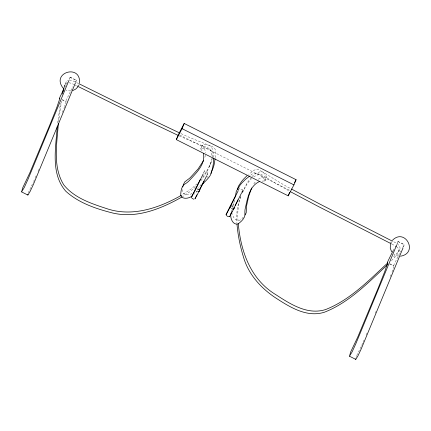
<?xml version="1.0" encoding="UTF-8"?>
<svg xmlns="http://www.w3.org/2000/svg" width="431" height="431" viewBox="0 0 431 431"><rect width="100%" height="100%" fill="white"/><g stroke="black" fill="none" stroke-linecap="round" stroke-linejoin="round"><path stroke-width="0.32" stroke-dasharray="2.15 1.62" d="M213.695 157.25C215.705 150.203 205.953 146.879 200.798 148.83L202.721 151.841M215.182 157.633L215.236 149.573L214.563 148.199L212.849 146.885L208.345 145.058L203.432 144.676L202.392 145.209L200.798 148.83M200.776 149.088L202.392 145.209M182.399 189.548C180.907 194.99 188.692 195.739 191.957 193.481M65.555 103.704L66.072 101.689A52.927 1.907 -63.3 0 0 65.846 101.522L65.593 101.668L66.105 100.434A17.315 0.625 -63.3 0 1 72.898 86.83M392.005 272.063L393.961 266.002A52.927 1.907 -63.3 0 0 393.729 265.835L393.476 265.981L393.988 264.747A17.315 0.625 -63.3 0 1 400.782 251.144M58.557 121.768L61.633 100.445M232.465 209.574L232.735 207.742M57.603 123.131L60.539 103.079M211.713 158.549C210.333 167.088 205.485 174.62 200.372 181.413M212.634 156.997C213.248 153.22 213.453 148.356 210.166 145.716C200.28 141.616 190.119 138.087 180.492 133.351M231.054 212.343L232.018 207.963M205.388 155.155L204.773 157.73M206.928 175.331L208.335 172.233L206.266 171.904L204.795 170.39L203.389 173.488M238.192 190.362L239.512 187.841L238.375 190.373M241.732 192.204L243.036 189.683L241.92 192.215M212.548 157.536L211.147 162.271L208.997 167.427M262.07 181.106L264.909 180.934C263.47 175.557 255.001 169.873 250.438 175.519M264.909 180.934C269.612 175.681 262.253 171.393 258.201 169.593C254.365 168.343 251.726 172.696 248.698 174.269M233.139 205.813L234.793 200.189M64.294 87.229L66.142 81.858L67.861 80.322M75.56 82.58L76.443 80.279L70.188 77.138L69.31 79.439M403.448 246.893L404.326 244.592L398.077 241.452L397.199 243.752M356.038 357.59L356.178 357.127M232.621 205.905L233.92 201.859M240.859 196.541C237.896 204.854 237.276 213.814 238.176 222.547M28.29 192.813L33.359 181.984M63.863 87.509L65.49 83.269M356.313 356.696L356.604 355.871M64.758 106.015L65.124 104.975M240.762 196.412C237.433 204.768 236.14 213.851 236.899 222.811M63.896 108.364L64.569 106.532M391.515 260.626C394.424 257.291 402.71 250.907 396.525 246.747M398.589 251.984C402.856 246.936 397.096 243.106 392.959 241.446M63.109 110.455L61.811 113.806M390.319 276.513L390.992 274.768M242.524 192.118L246.941 183.164L251.537 176.979M242.319 192.592L242.971 191.014M264.709 181.101L266.428 177.27M375.374 313.111L376.08 311.414M211.147 162.271L207.43 169.959L202.516 177.421M38.079 171.285L38.822 169.528M356.771 355.451L360.909 346.955M366.215 335.011L366.953 333.255M36.139 175.848L34.863 178.784M364.028 340.161L362.94 342.667M242.373 192.555L247.329 183.493L251.645 178.472M362.746 343.098L361.9 344.956M64.402 85.904L65.652 83.636L66.773 82.957M34.399 179.813L33.677 181.343M203.26 173.354L204.773 170.39M206.805 175.196L208.335 172.233M361.243 346.298L361.566 345.657M399.682 249.35L397.527 252.512L392.609 257.997M69.127 79.024A17.315 0.625 -63.3 0 1 70.086 77.294L70.188 77.138M75.377 82.165A17.315 0.625 -63.3 0 1 76.335 80.441L76.443 80.279M397.016 243.337A17.315 0.625 -63.3 0 1 397.969 241.608L398.077 241.452M402.705 247.518A17.315 0.625 -63.3 0 1 404.219 244.749L404.326 244.592M253.832 183.821L255.529 181.586M201.099 184.64L198.384 187.975M198.492 189.548L199.499 188.266M197.468 190.804L194.397 194.112M243.219 217.127C239.598 223.35 232.891 219.832 232.433 213.641M197.182 183.708L191.386 188.837L181.957 195.011M195.631 186.795L190.297 191.472L182.426 196.719M251.936 176.602C254.743 173.903 258.622 170.924 262.748 171.991C272.09 177.588 281.157 183.725 290.877 188.708M206.977 177.437L208.146 176.387M253.633 176.829L258.104 174.614L261.66 174.625L273.884 182.243L289.783 191.342M258.309 179.167L261.983 177.599L266.223 177.437M70.662 90.941L68.335 90.812L65.868 90.041M243.052 189.683L240.988 189.354L239.512 187.841M69.461 80.112L72.677 80.769L78.28 83.398M232.869 209.331L230.752 208.545M68.874 82.774L70.991 83.183L73.836 84.422M398.578 256.165L396.078 255.502L393.805 254.171M197.619 191.838L196.035 191.1M179.398 135.986L195.626 143.06L209.073 148.345L211.152 151.168L211.917 156.017M74.428 84.702L76.637 85.764M397.969 241.608L404.219 244.749M70.086 77.294L76.335 80.441M179.657 135.027L289.729 190.351M389.866 263.777L393.929 265.814M389.5 263.982L393.476 265.981M61.983 99.464L66.045 101.506M62.183 99.954L65.593 101.668M391.865 244.081L394.683 245.584M202.376 145.468L204.703 148.954L205.533 152.795M393.099 250.777A17.315 0.625 -63.3 0 1 394.532 248.003M64.628 87.612A17.315 0.625 -63.3 0 1 67.451 82.149"/><path stroke-width="0.65" d="M213.69 158.177L213.388 163.473L212.569 167.998A60.442 54.209 23.8 0 1 211.691 171.22C210.737 177.658 204.833 180.815 201.433 185.739M230.892 213.684C229.922 217.892 232.891 225.591 238.127 223.883C241.662 221.243 245.799 217.601 244.873 212.682A27.562 24.707 22.5 0 1 245.077 209.347C247.34 199.386 249.064 186.079 259.586 181.489M215.101 158.732L214.169 164.373A60.442 54.209 23.8 0 1 213.291 167.594L210.834 173.472M57.253 126.305C55.911 147.698 50.357 173.499 65.808 191.245C78.286 202.592 94.804 208.372 110.875 212.553C135.625 219.234 160.601 209.073 181.904 197.032M58.347 123.67C56.935 143.895 52.453 166.743 63.847 184.969C74.272 197.888 90.914 203.448 106.166 208.442C131.848 217.413 158.867 208.114 181.403 195.324M27.837 194.564L27.913 195.065L30.025 191.596L33.316 184.64L75.35 83.102M355.72 358.878L355.801 359.379L357.913 355.909L361.205 348.954L403.023 247.938M237.362 189.484L238.408 186.251L241.527 181.57A60.442 54.187 22.5 0 1 243.693 179L246.974 175.719M79.493 83.005C81.179 63.653 50.81 72.306 63.05 88.026M235.342 196.908L236.29 191.278L240.013 185.233A60.442 54.187 22.5 0 1 242.174 182.663L245.454 179.382L249.678 176.063M182.798 186.892L182.997 185.95M390.454 244.021L390.249 248.154L391.655 251.812M62.247 93.985L63.686 88.043M63.341 91.35L63.977 88.436M183.234 185.023L184.651 182.001L187.684 179.646A27.562 24.718 23.8 0 0 190.335 177.55L198.066 168.974L203.647 160.451M194.909 198.971L199.898 189.742L198.81 191.66M229.696 216.243L229.572 216.685L234.615 207.209L234.275 207.758M68.885 80.484L27.972 179.382L24.287 187.463L21.572 191.897L22.827 187.544L29.89 172.707L50.05 124.381L56.854 107.314L59.823 98.548A52.927 1.907 -63.3 0 0 59.597 98.381L59.338 98.527L59.855 97.293A17.315 0.625 -63.3 0 1 63.75 89.352M396.768 244.797L355.855 343.69L352.17 351.777L349.46 356.211L350.71 351.858L357.773 337.02L377.933 288.695L384.743 271.622L387.706 262.862A52.927 1.907 -63.3 0 0 387.48 262.689L387.227 262.84L387.738 261.606A17.315 0.625 -63.3 0 1 393.099 250.777M178.757 133.847L184.204 123.471L296.081 179.7L293.931 184.883L288.183 195.836L176.306 139.606L178.456 134.424M176.306 139.606L182.054 128.654L184.204 123.471M288.183 195.836L289.616 192.382M251.623 188.002L248.703 196.24L246.597 205.684A27.562 24.707 22.5 0 0 246.392 209.019L246.198 212.806L245.083 214.95M195.06 198.589L195.259 198.141M78.539 85.801L78.895 85.026M390.874 242.831L391.229 242.055M233.65 208.863L233.44 209.304L233.64 208.949M198.933 191.412L206.638 175.923M233.812 208.523L234.017 208.103M238.106 190.938L229.901 207.462L230.1 207.106M241.646 192.781L234.254 207.618M203.098 174.081L195.238 190.26L191.31 197.393L200.167 179.662M235.644 195.582L227.315 212.047M203.917 181.085L199.763 189.398M237.325 201.169L238.009 199.795M237.082 201.649L235.164 205.485M195.469 197.71L195.701 197.258M231.738 212.224L232.045 211.632M196.751 195.286L197.021 194.78M294.567 182.582L296.081 179.7M231.237 213.173L231.469 212.736M196.32 196.105L196.52 195.722M230.219 206.88L231.07 205.35L226.027 214.843L227.153 212.348M233.758 208.723L234.157 207.974M195.83 197.01L195.976 196.741M230.854 213.889L231.038 213.555M77.866 86.879L75.829 88.996L72.936 90.505M392.415 240.299C405.194 227.347 418.851 253.234 400.469 256.213M387.48 263.163C368.624 280.597 349.929 300.03 325.599 309.555C307.718 315.314 290.456 304.178 276.066 294.82C250.67 279.568 240.816 251.779 238.289 223.764M387.706 264.51C368.457 282.407 349.396 302.379 324.505 312.189C306.63 317.943 289.363 306.813 274.978 297.455C260.857 287.908 248.73 274.569 243.757 257.98C240.304 246.941 237.923 235.531 236.991 223.996M192.366 195.825C189.451 198.475 182.119 199.973 180.708 195.162C180.826 190.744 181.537 185.314 186.084 183.267A27.562 24.718 23.8 0 0 188.735 181.171C195.588 173.623 205.695 164.669 203.432 153.404M229.001 216.712L227.503 216.357L226.34 215.333M198.788 189.726L197.204 188.983M193.745 199.219L191.973 198.298M233.252 207.122L231.733 206.255M179.894 133.077L150.656 119.171L78.851 83.679M178.806 135.711L149.568 121.801L77.187 86.033M182.054 128.654L293.931 184.883M349.46 356.211L355.71 359.352M21.572 191.897L27.826 195.038M392.415 241.166L319.457 203.863L291.448 189.02M391.326 243.801L318.369 206.497L290.359 191.655M395.685 246.155L396.213 246.505"/></g></svg>
